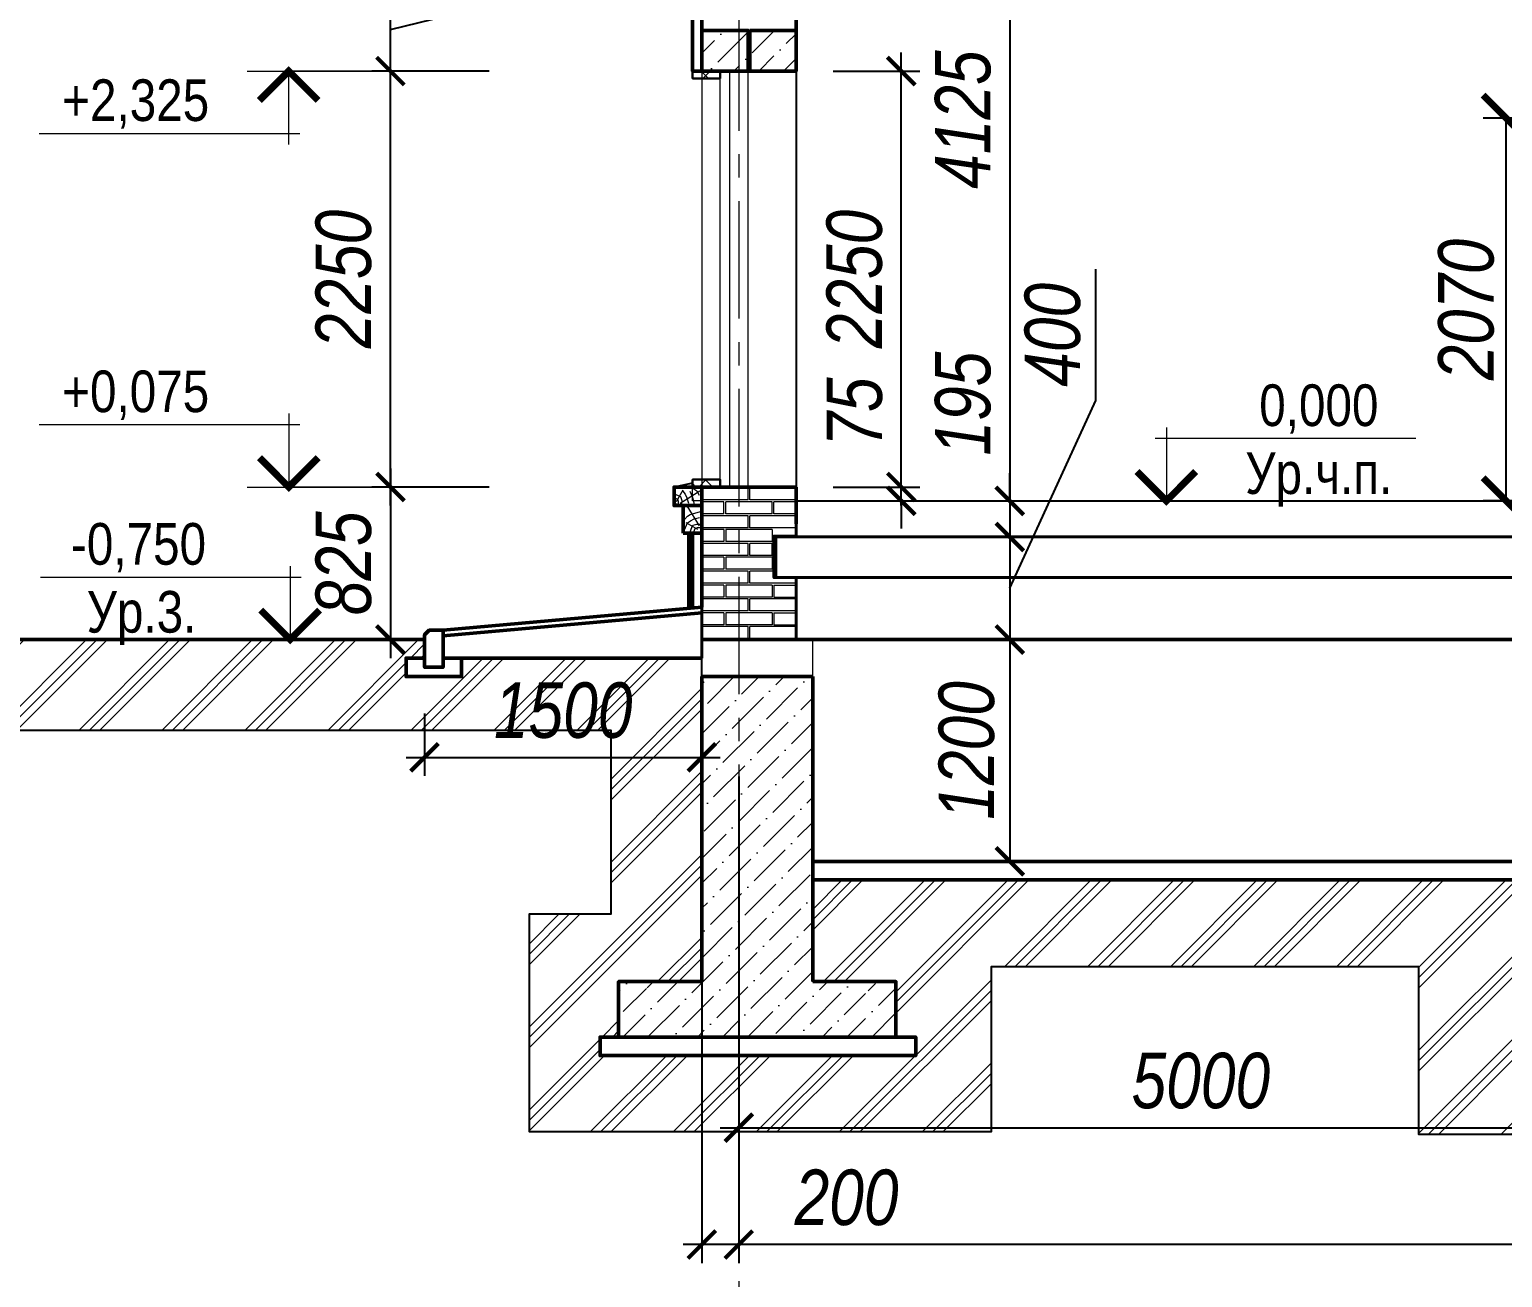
# Model space of a CAD drawing. Header units: millimetres. Extents: x 1582001 to 3303937, y 226471 to 491235.
# Drawn here: x 1837601 to 1845570, y 398115 to 404866 of the extents above; entities that cross this region are included whole.
import ezdxf
from ezdxf.enums import TextEntityAlignment as Align

# ---------------------------------------------------------------- set-up
doc = ezdxf.new("R2010")
doc.units = ezdxf.units.MM
doc.linetypes.add('CENTER', pattern=[50.8, 31.75, -6.35, 6.35, -6.35])
doc.linetypes.add('CONTI', pattern=[0])
doc.layers.get('Defpoints').update_dxf_attribs({"color": 255, "lineweight": 30})
for name, color, linetype, lineweight in [('A-Wall-G', 22, 'Continuous', 50), ('Окна', 4, 'Continuous', 18), ('Оси', 251, 'CENTER', 9), ('Отметки', 123, 'Continuous', 18), ('Размеры', 7, 'Continuous', 18), ('Стены несущие', 7, 'Continuous', 40), ('Тонкая', 6, 'Continuous', 15), ('Утеплитель', 145, 'Continuous', 9), ('Штриховка', 252, 'Continuous', 15), ('Штриховки', 251, 'Continuous', 20)]:
    doc.layers.add(name, color=color, linetype=linetype, lineweight=lineweight)
doc.layers.add('Strichovki', color=251, linetype='Continuous')
doc.styles.add('-АР-', font='ARIALN.TTF', dxfattribs={"width": 0.98, "height": 300})
doc.styles.add('Arch-Dim', font='ARIALNI.TTF', dxfattribs={"width": 0.98, "height": 300})
doc.styles.get("Standard").update_dxf_attribs({"font": 'ARIALNI.TTF', "height": 300})
doc.styles.add('style', font='ARIALNI.TTF', dxfattribs={"width": 0.98, "height": 300})
doc.dimstyles.new('Aec-Arch-M-100', dxfattribs={"dimscale": 100, "dimtxt": 2.5, "dimasz": 1.5, "dimexe": 1.5, "dimexo": 1.5, "dimgap": 0.8, "dimtad": 1, "dimdec": 0, "dimzin": 3, "dimdsep": 46, "dimtxsty": 'Arch-Dim', "dimblk": 'ARCHTICK', "dimcen": 2.5, "dimazin": 2, "dimtfac": 0.75, "dimtdec": 0, "dimtix": 1, "dimtmove": 1, "dimatfit": 2, "dimfxl": 0, "dimtolj": 1, "dimtzin": 0, "dimarcsym": 0})
doc.dimstyles.new('ISO-25', dxfattribs={"dimscale": 100, "dimtxt": 2.5, "dimasz": 2.5, "dimexe": 1.25, "dimexo": 0.625, "dimtad": 1, "dimdec": 0, "dimtxsty": 'Standard', "dimblk": 'ARCHTICK', "dimcen": 2.5, "dimadec": 0, "dimazin": 0, "dimtfac": 1, "dimtdec": 0, "dimtmove": 0, "dimatfit": 3, "dimfxl": 0, "dimarcsym": 0})
doc.dimstyles.new('М100', dxfattribs={"dimtxt": 600, "dimasz": 150, "dimexe": 100, "dimexo": 200, "dimgap": 100, "dimtad": 1, "dimdec": 0, "dimtxsty": 'style', "dimblk": 'ARCHTICK', "dimcen": 150, "dimdle": 100, "dimclrt": 256, "dimadec": 0, "dimazin": 0, "dimtfac": 1, "dimtdec": 0, "dimtmove": 1, "dimatfit": 3, "dimldrblk": 'NONE', "dimfxl": 0, "dimarcsym": 0})

# ---------------------------------------------------------------- blocks, each defined once
blk = doc.blocks.new('_ArchTick')
at = {"color": 0, "linetype": 'ByBlock', "const_width": 0.15}
blk.add_lwpolyline([(-0.5, -0.5), (0.5, 0.5)], dxfattribs=at)
blk = doc.blocks.new('*D534')
at = {"layer": 'Defpoints', "color": 0, "lineweight": -3, "transparency": 16777216}
for p in [(1841438.2, 401025.4), (1846438.2, 401025.4), (1846438.2, 398925.4)]:
    blk.add_point(p, dxfattribs=at)
at = {"layer": 'Размеры', "color": 0, "lineweight": -2, "transparency": 16777216}
for p, q in [((1841438.2, 400825.4), (1841438.2, 398825.4)), ((1846438.2, 400825.4), (1846438.2, 398825.4)), ((1841338.2, 398925.4), (1846538.2, 398925.4))]:
    blk.add_line(p, q, dxfattribs=at)
at = {"layer": 'Размеры', "color": 0, "lineweight": -2, "transparency": 16777216, "xscale": 150, "yscale": 150, "zscale": 150, "rotation": 180}
blk.add_blockref('_ArchTick', (1841438.2, 398925.4), dxfattribs=at)
at = {"layer": 'Размеры', "color": 0, "lineweight": -2, "transparency": 16777216, "xscale": 150, "yscale": 150, "zscale": 150}
blk.add_blockref('_ArchTick', (1846438.2, 398925.4), dxfattribs=at)
at = {"layer": 'Размеры', "transparency": 16777216, "insert": (1843938.2, 399178.6), "char_height": 300, "attachment_point": 5, "style": 'style'}
blk.add_mtext('5000', dxfattribs=at)
blk = doc.blocks.new('_None')
blk = doc.blocks.new('*D535')
at = {"layer": 'Defpoints', "color": 0, "lineweight": -3, "transparency": 16777216}
for p in [(1841438.2, 401025.4), (1853838.2, 401025.4), (1841438.2, 398293.5)]:
    blk.add_point(p, dxfattribs=at)
at = {"layer": 'Размеры', "color": 0, "lineweight": -2, "transparency": 16777216}
for p, q in [((1841438.2, 400825.4), (1841438.2, 398193.5)), ((1853838.2, 400825.4), (1853838.2, 398193.5)), ((1853938.2, 398293.5), (1841338.2, 398293.5))]:
    blk.add_line(p, q, dxfattribs=at)
at = {"layer": 'Размеры', "color": 0, "lineweight": -2, "transparency": 16777216, "xscale": 150, "yscale": 150, "zscale": 150, "rotation": 180}
blk.add_blockref('_ArchTick', (1841438.2, 398293.5), dxfattribs=at)
at = {"layer": 'Размеры', "color": 0, "lineweight": -2, "transparency": 16777216, "xscale": 150, "yscale": 150, "zscale": 150}
blk.add_blockref('_ArchTick', (1853838.2, 398293.5), dxfattribs=at)
at = {"layer": 'Размеры', "transparency": 16777216, "insert": (1847638.2, 398546.7), "char_height": 300, "attachment_point": 5, "style": 'style'}
blk.add_mtext('12400', dxfattribs=at)
blk = doc.blocks.new('*D537')
at = {"layer": 'Defpoints', "color": 0, "lineweight": -3, "transparency": 16777216}
for p in [(1841238.2, 401025.4), (1841438.2, 401025.4), (1841238.2, 398293.5)]:
    blk.add_point(p, dxfattribs=at)
at = {"layer": 'Размеры', "color": 0, "lineweight": -2, "transparency": 16777216}
for p, q in [((1841238.2, 400825.4), (1841238.2, 398193.5)), ((1841438.2, 400825.4), (1841438.2, 398193.5)), ((1841538.2, 398293.5), (1841138.2, 398293.5)), ((1842394, 398293.5), (1841438.2, 398293.5))]:
    blk.add_line(p, q, dxfattribs=at)
at = {"layer": 'Размеры', "color": 0, "lineweight": -2, "transparency": 16777216, "xscale": 150, "yscale": 150, "zscale": 150, "rotation": 180}
blk.add_blockref('_ArchTick', (1841238.2, 398293.5), dxfattribs=at)
at = {"layer": 'Размеры', "color": 0, "lineweight": -2, "transparency": 16777216, "xscale": 150, "yscale": 150, "zscale": 150}
blk.add_blockref('_ArchTick', (1841438.2, 398293.5), dxfattribs=at)
at = {"layer": 'Размеры', "transparency": 16777216, "insert": (1842021.3, 398546.7), "char_height": 300, "attachment_point": 5, "style": 'style'}
blk.add_mtext('200', dxfattribs=at)
blk = doc.blocks.new('*U26')
h = blk.add_hatch()
h.set_pattern_fill('ANSI37', color=256, scale=20, angle=180, style=0)
h.set_pattern_definition([(225, (8565.04, 115358.71), (44.90128, -44.90128), []), (315, (8565.04, 115358.71), (44.90128, 44.90128), [])])
h.paths.add_polyline_path([(-2210, 50), (-2250, 50), (-2250, -100), (-2210, -100)])
h = blk.add_hatch()
h.set_pattern_fill('ANSI37', color=256, scale=20, angle=180, style=0)
h.set_pattern_definition([(225, (10215.04, 115358.71), (44.90128, -44.90128), []), (315, (10215.04, 115358.71), (44.90128, 44.90128), [])])
h.paths.add_polyline_path([(-40, 50), (-40, -50), (0, -50), (0, 50)])
for points in [[(0, -100), (-2250, -100), (-2250, 0), (0, 0)], [(0, -250), (-2250, -250), (-2250, -150), (0, -150)]]:
    blk.add_lwpolyline(points, close=True)
at = {"layer": 'Утеплитель', "lineweight": 30}
for points in [[(-2210, -100), (-2250, -100), (-2250, 50), (-2210, 50)], [(0, -100), (-40, -100), (-40, 50), (0, 50)]]:
    blk.add_lwpolyline(points, close=True, dxfattribs=at)
blk = doc.blocks.new('*D558')
at = {"layer": 'Defpoints', "color": 0, "lineweight": -3, "transparency": 16777216}
for p in [(1841238.2, 401466), (1839738.2, 401366), (1841238.2, 400928.8)]:
    blk.add_point(p, dxfattribs=at)
at = {"layer": 'Размеры', "color": 0, "lineweight": -2, "transparency": 16777216}
for p, q in [((1841238.2, 401266), (1841238.2, 400828.8)), ((1839738.2, 401166), (1839738.2, 400828.8)), ((1839638.2, 400928.8), (1841338.2, 400928.8))]:
    blk.add_line(p, q, dxfattribs=at)
at = {"layer": 'Размеры', "color": 0, "lineweight": -2, "transparency": 16777216, "xscale": 150, "yscale": 150, "zscale": 150, "rotation": 180}
blk.add_blockref('_ArchTick', (1839738.2, 400928.8), dxfattribs=at)
at = {"layer": 'Размеры', "color": 0, "lineweight": -2, "transparency": 16777216, "xscale": 150, "yscale": 150, "zscale": 150}
blk.add_blockref('_ArchTick', (1841238.2, 400928.8), dxfattribs=at)
at = {"layer": 'Размеры', "transparency": 16777216, "insert": (1840488.2, 401182), "char_height": 300, "attachment_point": 5, "style": 'style'}
blk.add_mtext('1500', dxfattribs=at)
blk = doc.blocks.new('*D543')
at = {"layer": 'Defpoints', "color": 0, "lineweight": -3, "transparency": 16777216}
for p in [(1842281.9, 402316), (1842281.9, 402121), (1842904.6, 402121)]:
    blk.add_point(p, dxfattribs=at)
at = {"layer": 'Размеры', "color": 0, "lineweight": -2, "transparency": 16777216}
for p, q in [((1842904.6, 402316), (1842904.6, 402466)), ((1842481.9, 402316), (1843004.6, 402316)), ((1842904.6, 402316), (1842904.6, 402121)), ((1842481.9, 402121), (1843004.6, 402121)), ((1842904.6, 402121), (1842904.6, 401971))]:
    blk.add_line(p, q, dxfattribs=at)
at = {"layer": 'Размеры', "color": 0, "lineweight": -2, "transparency": 16777216, "xscale": 150, "yscale": 150, "zscale": 150}
for p, rotation in [((1842904.6, 402316), 270), ((1842904.6, 402121), 90)]:
    blk.add_blockref('_ArchTick', p, dxfattribs=dict(at, rotation=rotation))
at = {"layer": 'Размеры', "transparency": 16777216, "insert": (1842651.5, 402842.2), "char_height": 300, "attachment_point": 5, "rotation": 90, "style": 'style'}
blk.add_mtext('195', dxfattribs=at)
blk = doc.blocks.new('*D544')
at = {"layer": 'Defpoints', "color": 0, "lineweight": -3, "transparency": 16777216}
for p in [(1841748.2, 406441), (1842281.9, 402316), (1842904.6, 402316)]:
    blk.add_point(p, dxfattribs=at)
at = {"layer": 'Размеры', "color": 0, "lineweight": -2, "transparency": 16777216}
for p, q in [((1842904.6, 406541), (1842904.6, 402216)), ((1841948.2, 406441), (1843004.6, 406441)), ((1842481.9, 402316), (1843004.6, 402316))]:
    blk.add_line(p, q, dxfattribs=at)
at = {"layer": 'Размеры', "color": 0, "lineweight": -2, "transparency": 16777216, "xscale": 150, "yscale": 150, "zscale": 150}
for p, rotation in [((1842904.6, 406441), 90), ((1842904.6, 402316), 270)]:
    blk.add_blockref('_ArchTick', p, dxfattribs=dict(at, rotation=rotation))
at = {"layer": 'Размеры', "transparency": 16777216, "insert": (1842651.5, 404378.5), "char_height": 300, "attachment_point": 5, "rotation": 90, "style": 'style'}
blk.add_mtext('4125', dxfattribs=at)
blk = doc.blocks.new('*D562')
at = {"layer": 'Defpoints', "color": 0, "lineweight": -3, "transparency": 16777216}
for p in [(1841748.2, 402391), (1841748.2, 402316), (1842317.6, 402391)]:
    blk.add_point(p, dxfattribs=at)
at = {"layer": 'Размеры', "color": 0, "lineweight": -2, "transparency": 16777216}
for p, q in [((1842317.6, 402391), (1842317.6, 402541)), ((1841948.2, 402391), (1842417.6, 402391)), ((1841948.2, 402316), (1842417.6, 402316)), ((1842317.6, 402316), (1842317.6, 402391)), ((1842317.6, 402316), (1842317.6, 402166))]:
    blk.add_line(p, q, dxfattribs=at)
at = {"layer": 'Размеры', "color": 0, "lineweight": -2, "transparency": 16777216, "xscale": 150, "yscale": 150, "zscale": 150}
for p, rotation in [((1842317.6, 402391), 270), ((1842317.6, 402316), 90)]:
    blk.add_blockref('_ArchTick', p, dxfattribs=dict(at, rotation=rotation))
at = {"layer": 'Размеры', "transparency": 16777216, "insert": (1842065.1, 402796.9), "char_height": 300, "attachment_point": 5, "rotation": 90, "style": 'style'}
blk.add_mtext('75', dxfattribs=at)
blk = doc.blocks.new('*D545')
at = {"layer": 'Defpoints', "color": 0, "lineweight": -3, "transparency": 16777216}
for p in [(1841748.2, 404641), (1842317.6, 404641), (1841748.2, 402391)]:
    blk.add_point(p, dxfattribs=at)
at = {"layer": 'Размеры', "color": 0, "lineweight": -2, "transparency": 16777216}
for p, q in [((1842317.6, 402291), (1842317.6, 404741)), ((1841948.2, 404641), (1842417.6, 404641)), ((1841948.2, 402391), (1842417.6, 402391))]:
    blk.add_line(p, q, dxfattribs=at)
at = {"layer": 'Размеры', "color": 0, "lineweight": -2, "transparency": 16777216, "xscale": 150, "yscale": 150, "zscale": 150}
for p, rotation in [((1842317.6, 404641), 90), ((1842317.6, 402391), 270)]:
    blk.add_blockref('_ArchTick', p, dxfattribs=dict(at, rotation=rotation))
at = {"layer": 'Размеры', "transparency": 16777216, "insert": (1842064.4, 403516), "char_height": 300, "attachment_point": 5, "rotation": 90, "style": 'style'}
blk.add_mtext('2250', dxfattribs=at)
blk = doc.blocks.new('*D551')
at = {"layer": 'Defpoints', "color": 0, "lineweight": -3, "transparency": 16777216}
for p in [(1839553.6, 404641), (1840288.2, 404641), (1840288.2, 402391)]:
    blk.add_point(p, dxfattribs=at)
at = {"layer": 'Размеры', "color": 0, "lineweight": -2, "transparency": 16777216}
for p, q in [((1839553.6, 402291), (1839553.6, 404741)), ((1840088.2, 404641), (1839453.6, 404641)), ((1840088.2, 402391), (1839453.6, 402391))]:
    blk.add_line(p, q, dxfattribs=at)
at = {"layer": 'Размеры', "color": 0, "lineweight": -2, "transparency": 16777216, "xscale": 150, "yscale": 150, "zscale": 150}
for p, rotation in [((1839553.6, 404641), 90), ((1839553.6, 402391), 270)]:
    blk.add_blockref('_ArchTick', p, dxfattribs=dict(at, rotation=rotation))
at = {"layer": 'Размеры', "transparency": 16777216, "insert": (1839300.5, 403516), "char_height": 300, "attachment_point": 5, "rotation": 90, "style": 'style'}
blk.add_mtext('2250', dxfattribs=at)
blk = doc.blocks.new('*D567')
at = {"layer": 'Defpoints', "color": 0, "lineweight": -3, "transparency": 16777216}
for p in [(1840288.2, 402391), (1839553.6, 401566), (1839738.2, 401566)]:
    blk.add_point(p, dxfattribs=at)
at = {"layer": 'Размеры', "color": 0, "lineweight": -2, "transparency": 16777216}
for p, q in [((1839553.6, 402491), (1839553.6, 401466)), ((1840088.2, 402391), (1839453.6, 402391)), ((1839538.2, 401566), (1839453.6, 401566))]:
    blk.add_line(p, q, dxfattribs=at)
at = {"layer": 'Размеры', "color": 0, "lineweight": -2, "transparency": 16777216, "xscale": 150, "yscale": 150, "zscale": 150}
for p, rotation in [((1839553.6, 402391), 90), ((1839553.6, 401566), 270)]:
    blk.add_blockref('_ArchTick', p, dxfattribs=dict(at, rotation=rotation))
at = {"layer": 'Размеры', "transparency": 16777216, "insert": (1839300.5, 401978.5), "char_height": 300, "attachment_point": 5, "rotation": 90, "style": 'style'}
blk.add_mtext('825', dxfattribs=at)
blk = doc.blocks.new('*U9')
at = {"color": 0, "linetype": 'Continuous', "lineweight": -2}
for p, q in [((0, 0), (6, 0)), ((6, -5.3), (6, 0)), ((9, 0), (0, 0)), ((24, -4.5), (5.2, -4.5))]:
    blk.add_line(p, q, dxfattribs=at)
at = {"color": 0, "linetype": 'Continuous', "lineweight": -2, "const_width": 0.5}
blk.add_lwpolyline([(3.88, -2.12), (6, 0), (8.12, -2.12)], dxfattribs=at)
at = {"color": 0, "linetype": 'Continuous', "lineweight": -2, "style": '-АР-', "flags": 8}
blk.add_attdef('OTMETKA', text='', height=3, rotation=360, dxfattribs=at).set_placement((17.03, -4.5), align=Align.BOTTOM_CENTER)
blk.add_attdef('FLOOR', text='', height=3, rotation=360, dxfattribs=at).set_placement((17, -5.5), align=Align.TOP_CENTER)
blk = doc.blocks.new('*U5')
at = {"color": 0, "linetype": 'Continuous', "lineweight": -2}
for p, q in [((24, 4.5), (5.2, 4.5)), ((6, 5.3), (6, 0)), ((9, 0), (0, 0)), ((0, 0), (6, 0))]:
    blk.add_line(p, q, dxfattribs=at)
at = {"color": 0, "linetype": 'Continuous', "lineweight": -2, "const_width": 0.5}
blk.add_lwpolyline([(3.88, 2.12), (6, 0), (8.12, 2.12)], dxfattribs=at)
at = {"color": 0, "linetype": 'Continuous', "lineweight": -2, "style": '-АР-', "flags": 8}
blk.add_attdef('OTMETKA', text='', height=3, dxfattribs=at).set_placement((17.03, 4.5), align=Align.BOTTOM_CENTER)
blk.add_attdef('FLOOR', text='', height=3, dxfattribs=at).set_placement((17, 3.5), align=Align.TOP_CENTER)
blk = doc.blocks.new('OTMETKA')
at = {"color": 0, "linetype": 'Continuous', "lineweight": -2}
for p, q in [((24, 4.5), (5.2, 4.5)), ((6, 5.3), (6, 0)), ((9, 0), (0, 0)), ((0, 0), (6, 0))]:
    blk.add_line(p, q, dxfattribs=at)
at = {"color": 0, "linetype": 'Continuous', "lineweight": -2, "const_width": 0.5}
blk.add_lwpolyline([(3.88, 2.12), (6, 0), (8.12, 2.12)], dxfattribs=at)
at = {"color": 0, "linetype": 'Continuous', "lineweight": -2, "style": '-АР-', "flags": 8}
blk.add_attdef('OTMETKA', text='', height=3, dxfattribs=at).set_placement((17, 4.5), align=Align.BOTTOM_CENTER)
blk.add_attdef('FLOOR', text='', height=3, dxfattribs=at).set_placement((17, 3.5), align=Align.TOP_CENTER)
blk = doc.blocks.new('*D531')
at = {"layer": 'Defpoints', "color": 0, "lineweight": -3, "transparency": 16777216}
for p in [(1839553.6, 405091), (1840288.2, 405091), (1840288.2, 404641)]:
    blk.add_point(p, dxfattribs=at)
at = {"layer": 'Размеры', "color": 0, "lineweight": -2, "transparency": 16777216}
for p, q in [((1840011.9, 404978.5), (1840011.9, 405728.2)), ((1839553.6, 404541), (1839553.6, 405191)), ((1840088.2, 405091), (1839453.6, 405091)), ((1839553.6, 404866), (1840011.9, 404978.5)), ((1840088.2, 404641), (1839453.6, 404641))]:
    blk.add_line(p, q, dxfattribs=at)
at = {"layer": 'Размеры', "color": 0, "lineweight": -2, "transparency": 16777216, "xscale": 150, "yscale": 150, "zscale": 150}
for p, rotation in [((1839553.6, 405091), 90), ((1839553.6, 404641), 270)]:
    blk.add_blockref('_ArchTick', p, dxfattribs=dict(at, rotation=rotation))
at = {"layer": 'Размеры', "transparency": 16777216, "insert": (1839758.8, 405353.3), "char_height": 300, "attachment_point": 5, "rotation": 90, "style": 'style'}
blk.add_mtext('450', dxfattribs=at)
blk = doc.blocks.new('*D811')
at = {"color": 0, "lineweight": -2, "ltscale": 100, "transparency": 16777216}
for p, q in [((1845714.8, 404386), (1845464.8, 404386)), ((1845589.8, 402316), (1845589.8, 404386)), ((1845714.8, 402316), (1845464.8, 402316))]:
    blk.add_line(p, q, dxfattribs=at)
at = {"layer": 'Defpoints', "color": 0, "lineweight": -3, "ltscale": 100, "transparency": 16777216}
for p in [(1845589.8, 404386), (1846318.2, 404386), (1846318.2, 402316)]:
    blk.add_point(p, dxfattribs=at)
at = {"color": 0, "lineweight": -2, "ltscale": 100, "transparency": 16777216, "xscale": 250, "yscale": 250, "zscale": 250}
for p, rotation in [((1845589.8, 404386), 90), ((1845589.8, 402316), 270)]:
    blk.add_blockref('_ArchTick', p, dxfattribs=dict(at, rotation=rotation))
at = {"color": 0, "ltscale": 100, "transparency": 16777216, "insert": (1845374.2, 403351), "char_height": 300, "attachment_point": 5, "rotation": 90}
blk.add_mtext('2070', dxfattribs=at)
blk = doc.blocks.new('*D812')
at = {"color": 0, "lineweight": -2, "ltscale": 100, "transparency": 16777216}
for p, q in [((1843369.8, 402859.2), (1843369.8, 403568.9)), ((1842904.6, 401843.5), (1843369.8, 402859.2)), ((1842905.7, 402121), (1842754.6, 402121)), ((1842904.6, 402121), (1842904.6, 401566)), ((1842813.8, 401566), (1843054.6, 401566))]:
    blk.add_line(p, q, dxfattribs=at)
at = {"layer": 'Defpoints', "color": 0, "lineweight": -3, "ltscale": 100, "transparency": 16777216}
for p in [(1843055.7, 402121), (1842663.8, 401566), (1842904.6, 401566)]:
    blk.add_point(p, dxfattribs=at)
at = {"color": 0, "lineweight": -2, "ltscale": 100, "transparency": 16777216, "xscale": 150, "yscale": 150, "zscale": 150}
for p, rotation in [((1842904.6, 402121), 90), ((1842904.6, 401566), 270)]:
    blk.add_blockref('_ArchTick', p, dxfattribs=dict(at, rotation=rotation))
at = {"color": 0, "ltscale": 100, "transparency": 16777216, "insert": (1843136.7, 403214.1), "char_height": 300, "attachment_point": 5, "rotation": 90, "style": 'Arch-Dim'}
blk.add_mtext('\\A1;400', dxfattribs=at)
blk = doc.blocks.new('*D813')
at = {"color": 0, "lineweight": -2, "ltscale": 100, "transparency": 16777216}
for p, q in [((1842871.2, 401566), (1842754.6, 401566)), ((1842904.6, 401566), (1842904.6, 400366)), ((1842871.2, 400366), (1842754.6, 400366))]:
    blk.add_line(p, q, dxfattribs=at)
at = {"layer": 'Defpoints', "color": 0, "lineweight": -3, "ltscale": 100, "transparency": 16777216}
for p in [(1843021.2, 401566), (1842904.6, 400366), (1843021.2, 400366)]:
    blk.add_point(p, dxfattribs=at)
at = {"color": 0, "lineweight": -2, "ltscale": 100, "transparency": 16777216, "xscale": 150, "yscale": 150, "zscale": 150}
for p, rotation in [((1842904.6, 401566), 90), ((1842904.6, 400366), 270)]:
    blk.add_blockref('_ArchTick', p, dxfattribs=dict(at, rotation=rotation))
at = {"color": 0, "ltscale": 100, "transparency": 16777216, "insert": (1842671.5, 400966), "char_height": 300, "attachment_point": 5, "rotation": 90, "style": 'Arch-Dim'}
blk.add_mtext('\\A1;1200', dxfattribs=at)

msp = doc.modelspace()

# ---------------------------------------------------------------- hatches: boundary and pattern name
at = {"layer": 'Размеры', "ltscale": 100}
h = msp.add_hatch(dxfattribs=at)
h.set_pattern_fill('PLAST', color=256, scale=50, angle=45, style=0)
h.set_pattern_definition([(45, (167999.66, 126626.28), (-224.506403, 224.506403), []), (45, (167971.6, 126654.35), (-224.506403, 224.506403), []), (45, (167943.54, 126682.4), (-224.506403, 224.506403), [])])
h.paths.add_polyline_path([(1836653.6, 401566), (1836653.6, 401076.5), (1840745.4, 401076.5), (1840745.4, 400080.3), (1840303.7, 400080.3), (1840303.7, 398904.2), (1842804.8, 398904.2), (1842804.8, 399798), (1845116.1, 399798), (1845116.1, 398891.1), (1847954.7, 398891.1), (1847954.7, 399785.3), (1852602.2, 399785.3), (1852602.2, 398892.8), (1855357.6, 398892.8), (1855357.6, 400333.2), (1854933.7, 400333.2), (1854933.7, 400954.5), (1861577.6, 400954.5), (1861577.6, 401566), (1854228.2, 401566), (1854228.2, 399716), (1854678.2, 399716), (1854678.2, 399416), (1854786, 399416), (1854786, 399316), (1853078.2, 399316), (1853078.2, 399416), (1853178.2, 399416), (1853178.2, 399716), (1853628.2, 399716), (1853628.2, 400266), (1846777.6, 400265.9), (1846777.6, 399715.9), (1847227.6, 399715.9), (1847227.6, 399415.9), (1847335.5, 399415.9), (1847335.5, 399315.9), (1845627.6, 399315.9), (1845627.6, 399415.9), (1845727.6, 399415.9), (1845727.6, 399715.9), (1846177.6, 399715.9), (1846177.6, 400265.9), (1841838.2, 400265.9), (1841838.2, 399716), (1842288.2, 399716), (1842288.2, 399416), (1842396, 399416), (1842396, 399316), (1840688.2, 399316), (1840688.2, 399416), (1840788.2, 399416), (1840788.2, 399716), (1841238.2, 399716), (1841238.2, 401466), (1839938.2, 401466), (1839938.2, 401366), (1839638.2, 401366), (1839638.2, 401466), (1839738.2, 401466), (1839738.2, 401566)])
at = {"layer": 'Штриховки', "ltscale": 100}
h = msp.add_hatch(dxfattribs=at)
h.set_pattern_fill('ANSI36', color=256, scale=30, style=0)
h.set_pattern_definition([(45, (167999.66, 126626.28), (50.5139407, 185.2177825), [238.125, -47.625, 0, -47.625])])
h.paths.add_polyline_path([(1841238.2, 404861), (1841488.2, 404861), (1841488.2, 404641), (1841238.2, 404641)])
h.paths.add_polyline_path([(1841498.2, 404861), (1841748.2, 404861), (1841748.2, 404641), (1841498.2, 404641)])
h = msp.add_hatch(dxfattribs=at)
h.set_pattern_fill('ANSI36', color=256, scale=30, style=0)
h.set_pattern_definition([(45, (163060.22, 126626.32), (50.5139407, 185.2177825), [238.125, -47.625, 0, -47.625])])
h.paths.add_polyline_path([(1841238.2, 401366), (1841578.2, 401366), (1841578.2, 399416), (1840938.2, 399416), (1840938.2, 399716), (1841238.2, 399716)])
h.paths.add_polyline_path([(1841578.2, 401366), (1841838.2, 401366), (1841838.2, 399716), (1842138.2, 399716), (1842138.2, 399416), (1841578.2, 399416)])
h.paths.add_polyline_path([(1840943.1, 399716), (1840788.2, 399716), (1840788.2, 399416), (1840943.1, 399416)])
h.paths.add_polyline_path([(1842123.1, 399716), (1842288.2, 399716), (1842288.2, 399416), (1842123.1, 399416)])

# ---------------------------------------------------------------- linework, layer by layer
for p, q in [((1841748.2, 404641), (1841748.2, 402391)), ((1841748.2, 402316), (1846318.2, 402316))]:
    msp.add_line(p, q)
at = {"layer": 'A-Wall-G', "ltscale": 100}
for p, q in [((1841168.2, 402391), (1841748.2, 402391)), ((1841168.2, 402391), (1841748.2, 402391)), ((1841238.2, 402391), (1841238.2, 401991)), ((1841238.2, 402391), (1841238.2, 401741)), ((1841748.2, 402191), (1841748.2, 402391)), ((1841748.2, 402191), (1841748.2, 402391)), ((1841238.2, 402291), (1841088.2, 402291)), ((1841238.2, 402291), (1841088.2, 402291)), ((1841138.2, 402291), (1841138.2, 402141)), ((1841138.2, 402291), (1841138.2, 402141)), ((1841138.2, 402141), (1841238.2, 402141)), ((1841138.2, 402141), (1841238.2, 402141)), ((1841168.2, 402141), (1841168.2, 401991)), ((1841168.2, 402141), (1841168.2, 401734.7)), ((1841188.2, 402141), (1841188.2, 401991)), ((1841188.2, 402141), (1841188.2, 401736.5))]:
    msp.add_line(p, q, dxfattribs=at)
at = {"layer": 'A-Wall-G', "lineweight": 20}
for p, q in [((1841488.2, 402386), (1841238.2, 402386)), ((1841488.2, 402386), (1841238.2, 402386)), ((1841488.2, 402321), (1841238.2, 402321)), ((1841488.2, 402321), (1841238.2, 402321)), ((1841488.2, 402321), (1841488.2, 402386)), ((1841488.2, 402321), (1841488.2, 402386)), ((1841498.2, 402321), (1841498.2, 402386)), ((1841498.2, 402321), (1841498.2, 402386)), ((1841748.2, 402321), (1841498.2, 402321)), ((1841748.2, 402321), (1841498.2, 402321)), ((1841358.2, 402311), (1841238.2, 402311)), ((1841358.2, 402311), (1841238.2, 402311)), ((1841358.2, 402246), (1841238.2, 402246)), ((1841358.2, 402246), (1841238.2, 402246)), ((1841488.2, 402236), (1841238.2, 402236)), ((1841488.2, 402236), (1841238.2, 402236)), ((1841358.2, 402246), (1841358.2, 402311)), ((1841358.2, 402246), (1841358.2, 402311)), ((1841368.2, 402246), (1841368.2, 402311)), ((1841618.2, 402311), (1841368.2, 402311)), ((1841368.2, 402246), (1841368.2, 402311)), ((1841618.2, 402311), (1841368.2, 402311)), ((1841618.2, 402246), (1841368.2, 402246)), ((1841618.2, 402246), (1841368.2, 402246)), ((1841488.2, 402171), (1841488.2, 402236)), ((1841488.2, 402171), (1841488.2, 402236)), ((1841498.2, 402171), (1841498.2, 402236)), ((1841748.2, 402236), (1841498.2, 402236)), ((1841498.2, 402171), (1841498.2, 402236)), ((1841618.2, 402246), (1841618.2, 402311)), ((1841618.2, 402246), (1841618.2, 402311)), ((1841628.2, 402246), (1841628.2, 402311)), ((1841748.2, 402311), (1841628.2, 402311)), ((1841628.2, 402246), (1841628.2, 402311)), ((1841748.2, 402311), (1841628.2, 402311)), ((1841748.2, 402246), (1841628.2, 402246)), ((1841748.2, 402246), (1841628.2, 402246)), ((1841748.2, 402246), (1841748.2, 402311)), ((1841748.2, 402246), (1841748.2, 402311)), ((1841488.2, 402171), (1841238.2, 402171)), ((1841488.2, 402171), (1841238.2, 402171)), ((1841358.2, 402161), (1841238.2, 402161)), ((1841358.2, 402161), (1841238.2, 402161)), ((1841358.2, 402161), (1841358.2, 402096)), ((1841358.2, 402161), (1841358.2, 402096)), ((1841368.2, 402161), (1841368.2, 402096)), ((1841618.2, 402161), (1841368.2, 402161)), ((1841368.2, 402161), (1841368.2, 402096)), ((1841618.2, 402161), (1841368.2, 402161)), ((1841748.2, 402171), (1841498.2, 402171)), ((1841618.2, 402171), (1841498.2, 402171)), ((1841618.2, 402161), (1841618.2, 402096)), ((1841618.2, 402161), (1841618.2, 402096)), ((1841358.2, 402096), (1841238.2, 402096)), ((1841358.2, 402096), (1841238.2, 402096)), ((1841488.2, 402086), (1841238.2, 402086)), ((1841488.2, 402086), (1841238.2, 402086)), ((1841618.2, 402096), (1841368.2, 402096)), ((1841618.2, 402096), (1841368.2, 402096)), ((1841488.2, 402021), (1841488.2, 402086)), ((1841488.2, 402021), (1841488.2, 402086)), ((1841498.2, 402021), (1841498.2, 402086)), ((1841618.2, 402086), (1841498.2, 402086)), ((1841498.2, 402021), (1841498.2, 402086)), ((1841618.2, 402086), (1841498.2, 402086)), ((1841618.2, 402021), (1841618.2, 402086)), ((1841488.2, 402021), (1841238.2, 402021)), ((1841488.2, 402021), (1841238.2, 402021)), ((1841358.2, 402011), (1841238.2, 402011)), ((1841358.2, 402011), (1841238.2, 402011)), ((1841358.2, 402011), (1841358.2, 401946)), ((1841358.2, 402011), (1841358.2, 401946)), ((1841368.2, 402011), (1841368.2, 401946)), ((1841618.2, 402011), (1841368.2, 402011)), ((1841368.2, 402011), (1841368.2, 401946)), ((1841618.2, 402011), (1841368.2, 402011)), ((1841618.2, 402021), (1841498.2, 402021)), ((1841618.2, 402021), (1841498.2, 402021)), ((1841618.2, 402011), (1841618.2, 401946)), ((1841618.2, 402011), (1841618.2, 401946)), ((1841358.2, 401946), (1841238.2, 401946)), ((1841358.2, 401946), (1841238.2, 401946)), ((1841488.2, 401936), (1841238.2, 401936)), ((1841488.2, 401936), (1841238.2, 401936)), ((1841618.2, 401946), (1841368.2, 401946)), ((1841618.2, 401946), (1841368.2, 401946)), ((1841488.2, 401871), (1841488.2, 401936)), ((1841488.2, 401871), (1841488.2, 401936)), ((1841498.2, 401871), (1841498.2, 401936)), ((1841618.2, 401936), (1841498.2, 401936)), ((1841498.2, 401871), (1841498.2, 401936)), ((1841618.2, 401936), (1841498.2, 401936)), ((1841488.2, 401871), (1841238.2, 401871)), ((1841488.2, 401871), (1841238.2, 401871)), ((1841358.2, 401861), (1841238.2, 401861)), ((1841358.2, 401861), (1841238.2, 401861)), ((1841358.2, 401861), (1841358.2, 401796)), ((1841358.2, 401861), (1841358.2, 401796)), ((1841368.2, 401861), (1841368.2, 401796)), ((1841618.2, 401861), (1841368.2, 401861)), ((1841368.2, 401861), (1841368.2, 401796)), ((1841618.2, 401861), (1841368.2, 401861)), ((1841618.2, 401871), (1841498.2, 401871)), ((1841748.2, 401871), (1841498.2, 401871)), ((1841618.2, 401861), (1841618.2, 401796)), ((1841618.2, 401861), (1841618.2, 401796)), ((1841628.2, 401861), (1841628.2, 401796)), ((1841628.2, 401861), (1841748.2, 401861)), ((1841628.2, 401861), (1841628.2, 401796)), ((1841628.2, 401861), (1841748.2, 401861)), ((1841358.2, 401796), (1841238.2, 401796)), ((1841358.2, 401796), (1841238.2, 401796)), ((1841488.2, 401786), (1841238.2, 401786)), ((1841488.2, 401786), (1841238.2, 401786)), ((1841618.2, 401796), (1841368.2, 401796)), ((1841618.2, 401796), (1841368.2, 401796)), ((1841488.2, 401721), (1841488.2, 401786)), ((1841488.2, 401721), (1841488.2, 401786)), ((1841498.2, 401721), (1841498.2, 401786)), ((1841618.2, 401786), (1841498.2, 401786)), ((1841498.2, 401721), (1841498.2, 401786)), ((1841748.2, 401786), (1841498.2, 401786)), ((1841628.2, 401796), (1841748.2, 401796)), ((1841628.2, 401796), (1841748.2, 401796)), ((1841488.2, 401721), (1841238.2, 401721)), ((1841488.2, 401721), (1841238.2, 401721)), ((1841358.2, 401711), (1841238.2, 401711)), ((1841358.2, 401711), (1841238.2, 401711)), ((1841358.2, 401711), (1841358.2, 401646)), ((1841358.2, 401711), (1841358.2, 401646)), ((1841368.2, 401711), (1841368.2, 401646)), ((1841618.2, 401711), (1841368.2, 401711)), ((1841368.2, 401711), (1841368.2, 401646)), ((1841618.2, 401711), (1841368.2, 401711)), ((1841618.2, 401721), (1841498.2, 401721)), ((1841748.2, 401721), (1841498.2, 401721)), ((1841618.2, 401711), (1841618.2, 401646)), ((1841618.2, 401711), (1841618.2, 401646)), ((1841628.2, 401711), (1841628.2, 401646)), ((1841628.2, 401711), (1841748.2, 401711)), ((1841628.2, 401711), (1841628.2, 401646)), ((1841628.2, 401711), (1841748.2, 401711)), ((1841358.2, 401646), (1841238.2, 401646)), ((1841358.2, 401646), (1841238.2, 401646)), ((1841488.2, 401636), (1841238.2, 401636)), ((1841488.2, 401636), (1841238.2, 401636)), ((1841618.2, 401646), (1841368.2, 401646)), ((1841618.2, 401646), (1841368.2, 401646)), ((1841488.2, 401571), (1841488.2, 401636)), ((1841488.2, 401571), (1841488.2, 401636)), ((1841498.2, 401571), (1841498.2, 401636)), ((1841748.2, 401636), (1841498.2, 401636)), ((1841498.2, 401571), (1841498.2, 401636)), ((1841748.2, 401636), (1841498.2, 401636)), ((1841628.2, 401646), (1841748.2, 401646)), ((1841628.2, 401646), (1841748.2, 401646)), ((1841488.2, 401571), (1841238.2, 401571)), ((1841488.2, 401571), (1841238.2, 401571)), ((1841618.2, 401571), (1841498.2, 401571)), ((1841618.2, 401571), (1841498.2, 401571))]:
    msp.add_line(p, q, dxfattribs=at)
at = {"layer": 'A-Wall-G', "color": 0, "ltscale": 100}
for p, q in [((1841238.2, 401741), (1839838.2, 401616)), ((1841238.2, 401710.9), (1839838.2, 401585.9)), ((1836653.6, 401566), (1839738.2, 401566)), ((1841238.2, 401566), (1861523.5, 401566)), ((1839838.2, 401466), (1841238.2, 401466)), ((1841838.2, 401366), (1841238.2, 401366)), ((1841838.2, 401366), (1841838.2, 399716))]:
    msp.add_line(p, q, dxfattribs=at)
at = {"layer": 'A-Wall-G', "ltscale": 100}
for points in [[(1841238.2, 405091), (1841188.2, 405091), (1841188.2, 404641), (1841238.2, 404641)], [(1841238.2, 404861), (1841488.2, 404861), (1841488.2, 404641), (1841238.2, 404641)], [(1841498.2, 404861), (1841748.2, 404861), (1841748.2, 404641), (1841498.2, 404641)]]:
    msp.add_lwpolyline(points, close=True, dxfattribs=at)
for points in [[(1841748.2, 405091), (1841238.2, 405091), (1841238.2, 404641), (1841748.2, 404641), (1841748.2, 405091), (1841748.2, 405091), (1841748.2, 405091), (1841748.2, 405091), (1841748.2, 405091)], [(1841238.2, 402291), (1841088.2, 402291), (1841088.2, 402391), (1841238.2, 402391), (1841238.2, 402291)], [(1841238.2, 402291), (1841088.2, 402291), (1841088.2, 402391), (1841238.2, 402391), (1841238.2, 402291)]]:
    msp.add_lwpolyline(points, dxfattribs=at)
at = {"layer": 'A-Wall-G', "color": 0, "ltscale": 100}
for points in [[(1839838.2, 401616), (1839763.2, 401616), (1839738.2, 401591), (1839738.2, 401416), (1839838.2, 401416), (1839838.2, 401616)], [(1839938.2, 401466), (1839838.2, 401466), (1839838.2, 401416), (1839738.2, 401416), (1839738.2, 401466), (1839638.2, 401466), (1839638.2, 401366), (1839938.2, 401366), (1839938.2, 401466)], [(1841838.2, 399716), (1842288.2, 399716), (1842288.2, 399416), (1840788.2, 399416), (1840788.2, 399716), (1841238.2, 399716), (1841238.2, 401366)], [(1846177.6, 400366), (1841838.2, 400366)], [(1846177.6, 400265.9), (1841838.2, 400265.9)], [(1842288.2, 399416), (1842396, 399416), (1842396, 399316), (1840788.2, 399316), (1840688.2, 399316), (1840688.2, 399416), (1842288.2, 399416)]]:
    msp.add_lwpolyline(points, dxfattribs=at)
at = {"layer": 'Defpoints', "color": 255, "lineweight": -3, "ltscale": 100}
for points in [[(1846177.6, 400265.9), (1841838.2, 400265.9), (1841838.2, 399716), (1842288.2, 399716), (1842288.2, 399416), (1842396, 399416), (1842396, 399316), (1840688.2, 399316), (1840688.2, 399416), (1840788.2, 399416), (1840788.2, 399716), (1841238.2, 399716), (1841238.2, 401466), (1839938.2, 401466), (1839938.2, 401366), (1839638.2, 401366), (1839638.2, 401466), (1839738.2, 401466), (1839738.2, 401566), (1836653.6, 401566)], [(1836653.6, 401076.5), (1840745.4, 401076.5), (1840745.4, 400080.3), (1840303.7, 400080.3), (1840303.7, 398904.2), (1842804.8, 398904.2), (1842804.8, 399798), (1845116.1, 399798), (1845116.1, 398891.1), (1847954.7, 398891.1)]]:
    msp.add_lwpolyline(points, dxfattribs=at)
at = {"layer": 'Strichovki'}
msp.add_line((1841188.2, 402411), (1841088.2, 402391), dxfattribs=at)
at = {"layer": 'Оси', "ltscale": 20}
msp.add_line((1841438.2, 406985.4), (1841438.2, 397793.5), dxfattribs=at)
at = {"layer": 'Размеры', "ltscale": 100}
for points in [[(1841748.2, 404641), (1841748.2, 404861), (1841498.2, 404861), (1841498.2, 404641)], [(1841238.2, 401366), (1841238.2, 401566)], [(1841838.2, 401366), (1841838.2, 401566)]]:
    msp.add_lwpolyline(points, dxfattribs=at)
at = {"layer": 'Стены несущие'}
msp.add_lwpolyline([(1841238.2, 401466), (1841238.2, 402391), (1841748.2, 402391), (1841748.2, 402126), (1841628.2, 402126), (1841628.2, 401901), (1841748.2, 401901), (1841748.2, 401566)], dxfattribs=at)
msp.add_lwpolyline([(1841638.2, 401901), (1846428.2, 401901), (1846428.2, 402121), (1841638.2, 402121)], close=True, dxfattribs=at)
at = {"layer": 'Тонкая', "const_width": 1}
msp.add_lwpolyline([(1841188.2, 402431), (1841188.2, 402411), (1841083.6, 402392.5), (1841083.6, 402383.3), (1841085.5, 402387.7), (1841086.9, 402386.6)], dxfattribs=at)
msp.add_lwpolyline([(1841188.2, 402431), (1841188.2, 402411), (1841083.6, 402392.5), (1841083.6, 402383.3), (1841085.5, 402387.7), (1841086.9, 402386.6)], dxfattribs=at)
at = {"layer": 'Утеплитель'}
msp.add_lwpolyline([(1841188.2, 402391), (1841238.2, 402391), (1841238.2, 402316), (1841188.2, 402316)], close=True, dxfattribs=at)
at = {"layer": 'Штриховка', "linetype": 'CONTI', "ltscale": 20}
for p, q in [((1841087.9, 402353.7), (1841110.6, 402344.4)), ((1841087.9, 402353.7), (1841110.6, 402344.4)), ((1841087.9, 402333.8), (1841106.4, 402326.1)), ((1841087.9, 402333.8), (1841106.4, 402326.1)), ((1841101, 402312.6), (1841137.3, 402376.4)), ((1841101, 402312.6), (1841137.3, 402376.4)), ((1841106.4, 402326.1), (1841111.1, 402313.7)), ((1841106.4, 402326.1), (1841111.1, 402313.7)), ((1841110.6, 402344.4), (1841123.8, 402338.9)), ((1841110.6, 402344.4), (1841123.8, 402338.9)), ((1841121.2, 402303.4), (1841228.4, 402370.7)), ((1841121.2, 402303.4), (1841228.4, 402370.7)), ((1841123.8, 402338.9), (1841129.3, 402317.8)), ((1841123.8, 402338.9), (1841129.3, 402317.8)), ((1841129.3, 402317.8), (1841128.8, 402299.6)), ((1841129.3, 402317.8), (1841128.8, 402299.6)), ((1841136.1, 402368.8), (1841148.1, 402352.2)), ((1841136.1, 402368.8), (1841148.1, 402352.2)), ((1841148.1, 402352.2), (1841158, 402332.9)), ((1841148.1, 402352.2), (1841158, 402332.9)), ((1841158, 402332.9), (1841165.8, 402303.8)), ((1841158, 402332.9), (1841165.8, 402303.8)), ((1841172.5, 402368.8), (1841181.4, 402353.2)), ((1841172.5, 402368.8), (1841181.4, 402353.2)), ((1841181.4, 402353.2), (1841187.9, 402336)), ((1841181.4, 402353.2), (1841187.9, 402336)), ((1841187.9, 402336), (1841195.1, 402303.8)), ((1841187.9, 402336), (1841195.1, 402303.8)), ((1841189, 402384.8), (1841212, 402369.5)), ((1841189, 402384.8), (1841212, 402369.5)), ((1841212, 402369.5), (1841223.9, 402346.5)), ((1841212, 402369.5), (1841223.9, 402346.5)), ((1841099.1, 402301.2), (1841118.6, 402291)), ((1841099.1, 402301.2), (1841118.6, 402291)), ((1841111.1, 402298.6), (1841109.4, 402291)), ((1841111.1, 402298.6), (1841109.4, 402291)), ((1841111.1, 402313.7), (1841111.1, 402298.6)), ((1841111.1, 402313.7), (1841111.1, 402298.6)), ((1841128.8, 402299.6), (1841128.8, 402291)), ((1841128.8, 402299.6), (1841128.8, 402291)), ((1841225.7, 402181.9), (1841158.4, 402289.2)), ((1841225.7, 402181.9), (1841158.4, 402289.2)), ((1841160.3, 402233.3), (1841175.9, 402242.1)), ((1841160.3, 402233.3), (1841175.9, 402242.1)), ((1841175.9, 402242.1), (1841193.1, 402248.6)), ((1841175.9, 402242.1), (1841193.1, 402248.6)), ((1841193.1, 402248.6), (1841225.3, 402255.9)), ((1841193.1, 402248.6), (1841225.3, 402255.9)), ((1841195.1, 402303.8), (1841197.6, 402291)), ((1841195.1, 402303.8), (1841197.6, 402291)), ((1841225.3, 402255.9), (1841238.2, 402258.3)), ((1841225.3, 402255.9), (1841238.2, 402258.3)), ((1841144.4, 402216.1), (1841160.3, 402233.3)), ((1841144.4, 402216.1), (1841160.3, 402233.3)), ((1841144.4, 402159.9), (1841160.3, 402196.8)), ((1841144.4, 402159.9), (1841160.3, 402196.8)), ((1841216.6, 402161.8), (1841152.7, 402198.1)), ((1841216.6, 402161.8), (1841152.7, 402198.1)), ((1841160.3, 402196.8), (1841177, 402208.8)), ((1841160.3, 402196.8), (1841177, 402208.8)), ((1841175.4, 402148.6), (1841184.8, 402171.3)), ((1841175.4, 402148.6), (1841184.8, 402171.3)), ((1841177, 402208.8), (1841196.2, 402218.7)), ((1841177, 402208.8), (1841196.2, 402218.7)), ((1841184.8, 402171.3), (1841190.3, 402184.6)), ((1841184.8, 402171.3), (1841190.3, 402184.6)), ((1841190.3, 402184.6), (1841211.3, 402190.1)), ((1841190.3, 402184.6), (1841211.3, 402190.1)), ((1841195.3, 402148.6), (1841203, 402167.2)), ((1841195.3, 402148.6), (1841203, 402167.2)), ((1841196.2, 402218.7), (1841225.4, 402226.5)), ((1841196.2, 402218.7), (1841225.4, 402226.5)), ((1841203, 402167.2), (1841215.5, 402171.8)), ((1841203, 402167.2), (1841215.5, 402171.8)), ((1841211.3, 402190.1), (1841229.5, 402189.5)), ((1841211.3, 402190.1), (1841229.5, 402189.5)), ((1841215.5, 402171.8), (1841230.6, 402171.8)), ((1841215.5, 402171.8), (1841230.6, 402171.8))]:
    msp.add_line(p, q, dxfattribs=at)

# ---------------------------------------------------------------- block references
at = {"layer": 'Окна', "xscale": -1, "rotation": 90}
msp.add_blockref('*U26', (1841238.2, 402391), dxfattribs=at)
at = {"layer": 'Отметки', "color": 0, "ltscale": 100}
ref = msp.add_blockref('*U9', (1839453.6, 404641), dxfattribs=dict(at, xscale=-75, yscale=75, zscale=75))
ref.add_attrib('OTMETKA', '+2,325', dxfattribs={"layer": '0', "color": 0, "linetype": 'Continuous', "lineweight": -2, "height": 225, "style": '-АР-', "flags": 8}).set_placement((1838175.3, 404303.5), align=Align.BOTTOM_CENTER)
ref = msp.add_blockref('*U5', (1839453.6, 402391), dxfattribs=dict(at, xscale=-75, yscale=75, zscale=75))
ref.add_attrib('OTMETKA', '+0,075', dxfattribs={"layer": '0', "color": 0, "linetype": 'Continuous', "lineweight": -2, "height": 225, "style": '-АР-', "flags": 8}).set_placement((1838175.3, 402728.5), align=Align.BOTTOM_CENTER)
at = {"layer": 'Отметки', "color": 0, "ltscale": 100, "xscale": 75, "yscale": 75, "zscale": 75}
msp.add_blockref('OTMETKA', (1843301.5, 402316), dxfattribs=at).add_auto_attribs({'OTMETKA': '0,000', 'FLOOR': 'Ур.ч.п.'})
at = {"layer": 'Отметки', "color": 0, "ltscale": 100}
ref = msp.add_blockref('OTMETKA', (1839461.1, 401566), dxfattribs=dict(at, xscale=-75, yscale=75, zscale=75))
ref.add_attrib('OTMETKA', '-0,750', dxfattribs={"layer": '0', "color": 0, "linetype": 'Continuous', "lineweight": -2, "height": 225, "style": '-АР-', "flags": 8}).set_placement((1838190.7, 401903.5), align=Align.BOTTOM_CENTER)
ref.add_attrib('FLOOR', 'Ур.3.', dxfattribs={"layer": '0', "color": 0, "linetype": 'Continuous', "lineweight": -2, "height": 225, "style": '-АР-', "flags": 8}).set_placement((1838207, 401828.5), align=Align.TOP_CENTER)

# ---------------------------------------------------------------- dimensions: what is measured, and where the dimension line sits
at = {"ltscale": 100}
for base, p1, p2, dimstyle, override, picture, middle in [((1845589.8, 404386), (1846318.2, 402316), (1846318.2, 404386), 'ISO-25', {"dimscale": 100, "dimfxlon": 1, "dimarcsym": 1}, '*D811', (1845374.2, 403351)), ((1842904.6, 400366), (1843021.2, 401566), (1843021.2, 400366), 'Aec-Arch-M-100', {"dimscale": 100, "dimsah": 1}, '*D813', (1842671.5, 400966))]:
    dim = msp.add_linear_dim(base=base, p1=p1, p2=p2, angle=90, dimstyle=dimstyle, override=override, dxfattribs=at)
    dim.commit()
    dim.dimension.update_dxf_attribs({"geometry": picture, "text_midpoint": middle})
dim = msp.add_linear_dim(base=(1842904.6, 401566), p1=(1843055.7, 402121), p2=(1842663.8, 401566), angle=90, text='400', dimstyle='Aec-Arch-M-100', override={"dimscale": 100, "dimsah": 1}, dxfattribs=at)
dim.commit()
dim.dimension.update_dxf_attribs({"geometry": '*D812', "text_midpoint": (1843369.8, 402939.2), "dimtype": 160})
at = {"layer": 'Размеры'}
for base, p1, p2, angle, override, picture, middle in [((1842904.6, 402316), (1841748.2, 406441), (1842281.9, 402316), 90, {"dimtxt": 250}, '*D544', (1842651.5, 404378.5)), ((1839553.6, 404641), (1840288.2, 402391), (1840288.2, 404641), 90, {"dimtxt": 250}, '*D551', (1839300.5, 403516)), ((1842317.6, 404641), (1841748.2, 402391), (1841748.2, 404641), 90, {"dimtxt": 250}, '*D545', (1842064.4, 403516)), ((1839553.6, 401566), (1840288.2, 402391), (1839738.2, 401566), 90, {"dimtxt": 250, "dimlfac": 1, "dimtxsty": 'style', "dimblk1": 'ArchTick', "dimblk2": 'ArchTick', "dimsah": 1, "dimtolj": 0}, '*D567', (1839300.5, 401978.5)), ((1841238.2, 400928.8), (1839738.2, 401366), (1841238.2, 401466), 180, {"dimtxt": 250}, '*D558', (1840488.2, 401182))]:
    dim = msp.add_linear_dim(base=base, p1=p1, p2=p2, angle=angle, dimstyle='М100', override=override, dxfattribs=at)
    dim.commit()
    dim.dimension.update_dxf_attribs({"geometry": picture, "text_midpoint": middle})
for base, p1, p2, override, picture, middle in [((1839553.6, 405091), (1840288.2, 404641), (1840288.2, 405091), {"dimtxt": 250}, '*D531', (1840011.9, 405078.5)), ((1842904.6, 402121), (1842281.9, 402316), (1842281.9, 402121), {"dimtxt": 250}, '*D543', (1842904.6, 402842.2)), ((1842317.6, 402391), (1841748.2, 402316), (1841748.2, 402391), {"dimtxt": 250, "dimlfac": 1, "dimtxsty": 'style', "dimblk1": 'ArchTick', "dimblk2": 'ArchTick', "dimsah": 1, "dimtolj": 0}, '*D562', (1842317.6, 402796.9))]:
    dim = msp.add_linear_dim(base=base, p1=p1, p2=p2, angle=90, dimstyle='М100', override=override, dxfattribs=at)
    dim.commit()
    dim.dimension.update_dxf_attribs({"geometry": picture, "text_midpoint": middle, "dimtype": 160})
dim = msp.add_linear_dim(base=(1841238.2, 398293.5), p1=(1841438.2, 401025.4), p2=(1841238.2, 401025.4), dimstyle='М100', override={"dimtxt": 250, "dimlfac": 1, "dimtxsty": 'style', "dimblk1": 'ArchTick', "dimblk2": 'ArchTick', "dimsah": 1, "dimtolj": 0}, dxfattribs=at)
dim.commit()
dim.dimension.update_dxf_attribs({"geometry": '*D537', "text_midpoint": (1842021.3, 398293.5), "dimtype": 160})
for base, p1, p2, picture, middle in [((1846438.2, 398925.4), (1841438.2, 401025.4), (1846438.2, 401025.4), '*D534', (1843938.2, 399178.6)), ((1841438.2, 398293.5), (1853838.2, 401025.4), (1841438.2, 401025.4), '*D535', (1847638.2, 398546.7))]:
    dim = msp.add_linear_dim(base=base, p1=p1, p2=p2, dimstyle='М100', override={"dimtxt": 250}, dxfattribs=at)
    dim.commit()
    dim.dimension.update_dxf_attribs({"geometry": picture, "text_midpoint": middle})

doc.saveas('drawing.dxf')
